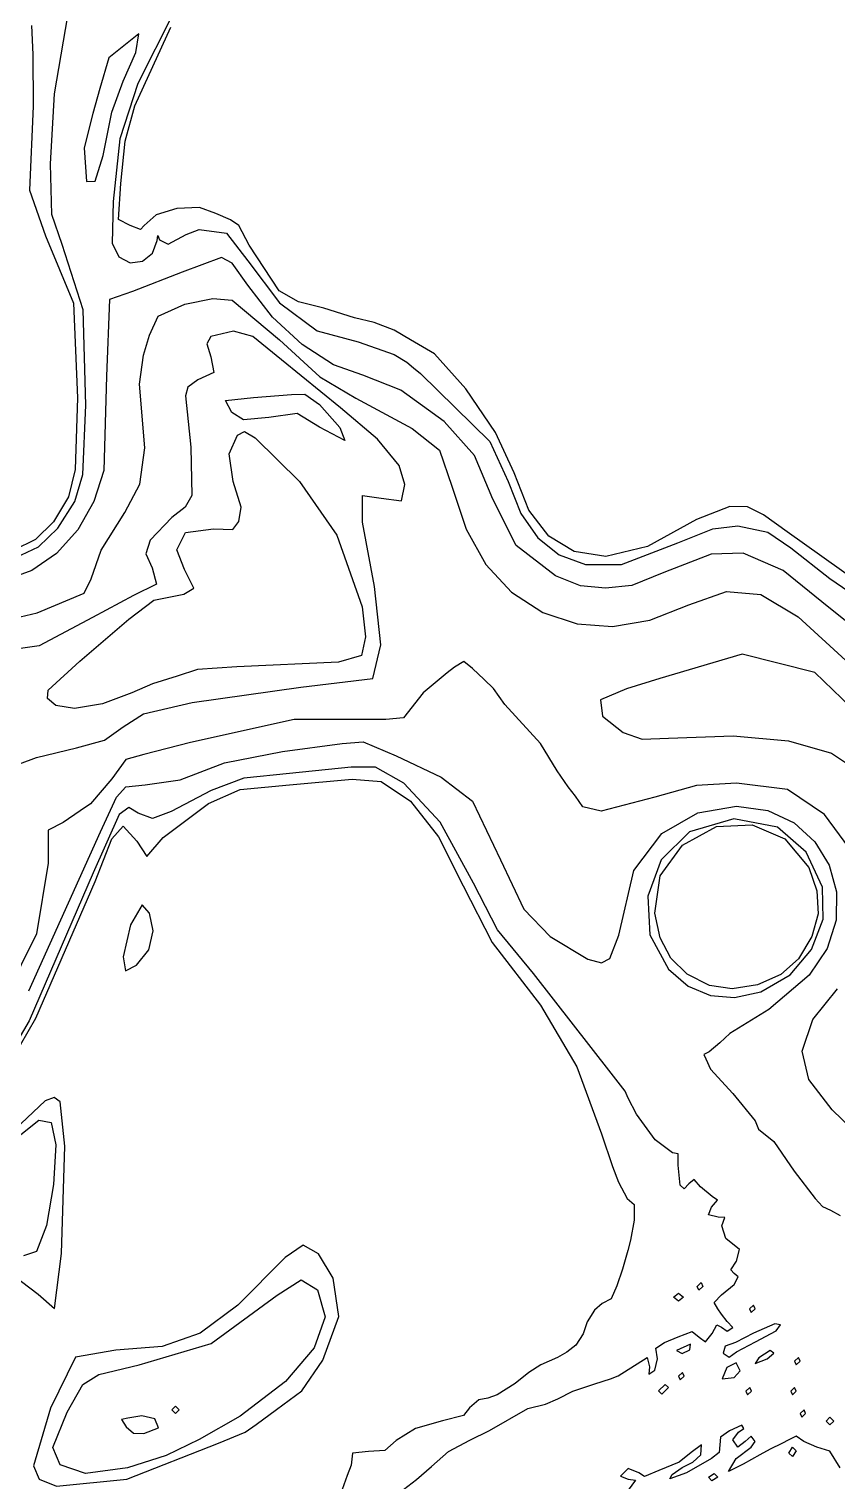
# Model space of a CAD drawing. Extents: x 7 to 148, y 2 to 114.
# Drawn here: x 59.85 to 78.14, y 20.83 to 53.68 of the extents above; entities that cross this region are included whole.
import ezdxf

# ---------------------------------------------------------------- set-up
doc = ezdxf.new("R2010")
doc.units = 0

msp = doc.modelspace()

# ---------------------------------------------------------------- linework, layer by layer
at = {"layer": 'Image'}
for p, q in [((60.422127, 52.215999), (60.720936, 53.974771)), ((63.104545, 54.013572), (62.307823, 52.450765)), ((59.902422, 53.762259), (59.933122, 53.105917)), ((62.329392, 53.574819), (61.656189, 53.02719)), ((62.244029, 51.94022), (63.058165, 53.718967)), ((62.264434, 53.15211), (62.329392, 53.574819)), ((59.933122, 53.105917), (59.937117, 51.93356)), ((61.656189, 53.02719), (61.451288, 52.3357)), ((61.980655, 52.499749), (62.264434, 53.15211)), ((61.451288, 52.3357), (61.286681, 51.770633)), ((61.72006, 51.797017), (61.980655, 52.499749)), ((62.307823, 52.450765), (61.905154, 51.194544)), ((59.937117, 51.93356), (59.856565, 50.034717)), ((60.331568, 50.628888), (60.422127, 52.215999)), ((62.019727, 51.1414), (62.244029, 51.94022)), ((61.286681, 51.770633), (61.091485, 50.988699)), ((61.526118, 50.817679), (61.72006, 51.797017)), ((61.091485, 50.988699), (61.14697, 50.228093)), ((61.905154, 51.194544), (61.751391, 49.774841)), ((61.926762, 50.183227), (62.019727, 51.1414)), ((60.36141, 49.481728), (60.331568, 50.628888)), ((61.341733, 50.233789), (61.526118, 50.817679)), ((61.526118, 50.817679), (61.526118, 50.817679)), ((59.856565, 50.034717), (60.220273, 49.001695)), ((61.14697, 50.228093), (61.341733, 50.233789)), ((61.874804, 49.373299), (61.926762, 50.183227)), ((61.751391, 49.774841), (61.731157, 48.833494)), ((63.194771, 49.619172), (62.720933, 49.474278)), ((63.702636, 49.639328), (63.194771, 49.619172)), ((64.072292, 49.505789), (63.702636, 49.639328)), ((60.599574, 48.80289), (60.36141, 49.481728)), ((62.138545, 49.236912), (61.874804, 49.373299)), ((62.720933, 49.474278), (62.453359, 49.233605)), ((64.404138, 49.360432), (64.072292, 49.505789)), ((64.593019, 49.237321), (64.404138, 49.360432)), ((60.220273, 49.001695), (60.855432, 47.479376)), ((62.368248, 49.143646), (62.138545, 49.236912)), ((62.453359, 49.233605), (62.368248, 49.143646)), ((62.745049, 48.894769), (62.762184, 49.008949)), ((62.762184, 49.008949), (62.79696, 48.912417)), ((62.997331, 48.811952), (63.401045, 49.029907)), ((63.401045, 49.029907), (63.698132, 49.146208)), ((63.698132, 49.146208), (64.314314, 49.059699)), ((64.314314, 49.059699), (64.801441, 48.438506)), ((64.828545, 48.788933), (64.593019, 49.237321)), ((61.073888, 47.327299), (60.599574, 48.80289)), ((61.731157, 48.833494), (61.880304, 48.524721)), ((62.638446, 48.607187), (62.745049, 48.894769)), ((62.79696, 48.912417), (62.997331, 48.811952)), ((65.507438, 47.756307), (64.828545, 48.788933)), ((61.880304, 48.524721), (62.137893, 48.392986)), ((62.137893, 48.392986), (62.413334, 48.4302)), ((62.413334, 48.4302), (62.638446, 48.607187)), ((64.206372, 48.513772), (63.310984, 48.178569)), ((64.444643, 48.381027), (64.206372, 48.513772)), ((64.80097, 47.883467), (64.444643, 48.381027)), ((64.801441, 48.438506), (65.517548, 47.487833)), ((63.310984, 48.178569), (62.187578, 47.738234)), ((62.187578, 47.738234), (61.666646, 47.561906)), ((65.361017, 47.159352), (64.80097, 47.883467)), ((65.946548, 47.503842), (65.507438, 47.756307)), ((60.855432, 47.479376), (60.941249, 45.338747)), ((61.130645, 45.169448), (61.073888, 47.327299)), ((61.666646, 47.561906), (61.601796, 45.822077)), ((62.771713, 47.185484), (63.375717, 47.455821)), ((63.375717, 47.455821), (64.009302, 47.584399)), ((64.009302, 47.584399), (64.447958, 47.541412)), ((64.447958, 47.541412), (65.516013, 46.648047)), ((65.517548, 47.487833), (66.367695, 46.850389)), ((66.523503, 47.36739), (65.946548, 47.503842)), ((67.213509, 47.147341), (66.523503, 47.36739)), ((62.570339, 46.752737), (62.771713, 47.185484)), ((66.032629, 46.538437), (65.361017, 47.159352)), ((67.662028, 47.036372), (67.213509, 47.147341)), ((68.112612, 46.869751), (67.662028, 47.036372)), ((62.43378, 46.297593), (62.570339, 46.752737)), ((63.959696, 46.723839), (63.869211, 46.559529)), ((64.476239, 46.84057), (63.959696, 46.723839)), ((64.910813, 46.726105), (64.476239, 46.84057)), ((65.563067, 46.197816), (64.910813, 46.726105)), ((66.367695, 46.850389), (67.298805, 46.604859)), ((68.479912, 46.651103), (68.112612, 46.869751)), ((69.024105, 46.329262), (68.479912, 46.651103)), ((63.869211, 46.559529), (63.963401, 46.262261)), ((65.516013, 46.648047), (66.427846, 45.807824)), ((66.739236, 46.080652), (66.032629, 46.538437)), ((67.298805, 46.604859), (68.108593, 46.317752)), ((69.735409, 45.541464), (69.024105, 46.329262)), ((62.348346, 45.645632), (62.43378, 46.297593)), ((63.963401, 46.262261), (64.033049, 45.911461)), ((66.894724, 45.107335), (65.563067, 46.197816)), ((67.404271, 45.845924), (66.739236, 46.080652)), ((68.108593, 46.317752), (68.397529, 46.143106)), ((68.397529, 46.143106), (68.549296, 46.016106)), ((68.549296, 46.016106), (68.707149, 45.889106)), ((61.601796, 45.822077), (61.541331, 43.687778)), ((63.669245, 45.740805), (63.437835, 45.579629)), ((64.033049, 45.911461), (63.669245, 45.740805)), ((66.427846, 45.807824), (67.241415, 45.330074)), ((68.265608, 45.50643), (67.404271, 45.845924)), ((68.707149, 45.889106), (70.279095, 44.343595)), ((60.941249, 45.338747), (60.891906, 43.716117)), ((62.464914, 44.204676), (62.348346, 45.645632)), ((63.437835, 45.579629), (63.390846, 45.381109)), ((63.390846, 45.381109), (63.511101, 44.218773)), ((64.294651, 45.272712), (64.92516, 45.344496)), ((64.92516, 45.344496), (65.785917, 45.413307)), ((65.785917, 45.413307), (66.089422, 45.416205)), ((66.089422, 45.416205), (66.420916, 45.184233)), ((69.241199, 44.802845), (68.265608, 45.50643)), ((70.406241, 44.554294), (69.735409, 45.541464)), ((61.061515, 43.597751), (61.130645, 45.169448)), ((64.435742, 45.001861), (64.294651, 45.272712)), ((66.420916, 45.184233), (66.884094, 44.666367)), ((67.73199, 44.396936), (66.894724, 45.107335)), ((67.241415, 45.330074), (68.520428, 44.639082)), ((64.70119, 44.837249), (64.435742, 45.001861)), ((65.278272, 44.887456), (64.70119, 44.837249)), ((65.913629, 44.977829), (65.278272, 44.887456)), ((66.421271, 44.674652), (65.913629, 44.977829)), ((69.933196, 44.033744), (69.241199, 44.802845)), ((64.374206, 44.067935), (64.565277, 44.487044)), ((64.565277, 44.487044), (64.720147, 44.569552)), ((64.720147, 44.569552), (64.96617, 44.430608)), ((64.96617, 44.430608), (65.970325, 43.443421)), ((66.997202, 44.368291), (66.421271, 44.674652)), ((66.421271, 44.674652), (66.421271, 44.674652)), ((66.884094, 44.666367), (66.997202, 44.368291)), ((68.222332, 43.801102), (67.73199, 44.396936)), ((68.520428, 44.639082), (69.141597, 44.147803)), ((70.829012, 43.634338), (70.406241, 44.554294)), ((62.350992, 43.378084), (62.464914, 44.204676)), ((63.511101, 44.218773), (63.531238, 43.127896)), ((64.471014, 43.440806), (64.374206, 44.067935)), ((69.141597, 44.147803), (69.417406, 43.335946)), ((70.348058, 43.038955), (69.933196, 44.033744)), ((70.279095, 44.343595), (70.694366, 43.441203)), ((60.891906, 43.716117), (60.739933, 43.095083)), ((68.352727, 43.377663), (68.222332, 43.801102)), ((60.881877, 42.992036), (61.061515, 43.597751)), ((61.541331, 43.687778), (61.316261, 42.988602)), ((62.013239, 42.741733), (62.350992, 43.378084)), ((64.6507, 42.861544), (64.471014, 43.440806)), ((65.970325, 43.443421), (66.810671, 42.231283)), ((68.280948, 43.004745), (68.352727, 43.377663)), ((70.694366, 43.441203), (70.982003, 42.715193)), ((71.162292, 42.794387), (70.829012, 43.634338)), ((60.739933, 43.095083), (60.40278, 42.530338)), ((63.531238, 43.127896), (63.377981, 42.857908)), ((67.396216, 42.518265), (67.392544, 43.126944)), ((67.392544, 43.126944), (67.82137, 43.061275)), ((67.82137, 43.061275), (68.280948, 43.004745)), ((69.417406, 43.335946), (69.739007, 42.364586)), ((70.87427, 41.992786), (70.348058, 43.038955)), ((60.49981, 42.386504), (60.881877, 42.992036)), ((61.316261, 42.988602), (60.948396, 42.349302)), ((61.481568, 41.889632), (62.013239, 42.741733)), ((63.377981, 42.857908), (63.077122, 42.62979)), ((64.597188, 42.53585), (64.6507, 42.861544)), ((70.982003, 42.715193), (71.363575, 42.165777)), ((71.611532, 42.205518), (71.162292, 42.794387)), ((75.712746, 42.87282), (74.959245, 42.578765)), ((76.107356, 42.871771), (75.712746, 42.87282)), ((76.476335, 42.691279), (76.107356, 42.871771)), ((60.40278, 42.530338), (59.989466, 42.128362)), ((60.058006, 41.965136), (60.49981, 42.386504)), ((63.077122, 42.62979), (62.589207, 42.111689)), ((64.45702, 42.354989), (64.597188, 42.53585)), ((67.668941, 41.063115), (67.396216, 42.518265)), ((74.959245, 42.578765), (73.850536, 41.973689)), ((75.329247, 42.372428), (75.892326, 42.435285)), ((75.892326, 42.435285), (76.569659, 42.293614)), ((77.005819, 42.306327), (76.476335, 42.691279)), ((59.989466, 42.128362), (59.498383, 41.888014)), ((60.948396, 42.349302), (60.469789, 41.814344)), ((62.589207, 42.111689), (62.491316, 41.807985)), ((63.188989, 41.892619), (63.385911, 42.29168)), ((63.385911, 42.29168), (64.019765, 42.374073)), ((64.019765, 42.374073), (64.45702, 42.354989)), ((66.810671, 42.231283), (67.385614, 40.603694)), ((69.739007, 42.364586), (70.189494, 41.565632)), ((71.363575, 42.165777), (71.847208, 41.784209)), ((72.187331, 41.85805), (71.611532, 42.205518)), ((73.258853, 41.561401), (74.5327, 42.053012)), ((74.5327, 42.053012), (75.329247, 42.372428)), ((76.569659, 42.293614), (77.088903, 41.939588)), ((78.630551, 41.145728), (77.005819, 42.306327)), ((59.543559, 41.718922), (60.058006, 41.965136)), ((60.469789, 41.814344), (59.912492, 41.428192)), ((61.25406, 41.239176), (61.481568, 41.889632)), ((62.491316, 41.807985), (62.6319, 41.487882)), ((63.363527, 41.448906), (63.188989, 41.892619)), ((71.763056, 41.306783), (70.87427, 41.992786)), ((71.847208, 41.784209), (72.441029, 41.561745)), ((72.900289, 41.742302), (72.187331, 41.85805)), ((73.850536, 41.973689), (72.900289, 41.742302)), ((75.288046, 41.796843), (74.214526, 41.383398)), ((76.009394, 41.819232), (75.288046, 41.796843)), ((76.920284, 41.427651), (76.009394, 41.819232)), ((77.088903, 41.939588), (77.977902, 41.249786)), ((59.912492, 41.428192), (59.453946, 41.258606)), ((62.6319, 41.487882), (62.732713, 41.119946)), ((63.578767, 41.028339), (63.363527, 41.448906)), ((70.189494, 41.565632), (70.769588, 40.938086)), ((72.441029, 41.561745), (73.258853, 41.561401)), ((77.79498, 40.718763), (76.920284, 41.427651)), ((61.093628, 40.914231), (61.25406, 41.239176)), ((62.732713, 41.119946), (62.214348, 40.861167)), ((72.328491, 41.081107), (71.763056, 41.306783)), ((72.892826, 41.028253), (72.328491, 41.081107)), ((73.491147, 41.091184), (72.892826, 41.028253)), ((74.214526, 41.383398), (73.491147, 41.091184)), ((77.977902, 41.249786), (78.884559, 40.623997)), ((60.029652, 40.469424), (61.093628, 40.914231)), ((62.214348, 40.861167), (61.283016, 40.367714)), ((62.102115, 40.328606), (62.672445, 40.753061)), ((62.672445, 40.753061), (63.351754, 40.893311)), ((63.351754, 40.893311), (63.578767, 41.028339)), ((67.813608, 39.748494), (67.668941, 41.063115)), ((70.769588, 40.938086), (71.480011, 40.48095)), ((74.779728, 40.652477), (75.636165, 40.956143)), ((75.636165, 40.956143), (76.410799, 40.884349)), ((76.410799, 40.884349), (77.259758, 40.381871)), ((58.719418, 40.15899), (60.029652, 40.469424)), ((67.385614, 40.603694), (67.464325, 39.930045)), ((71.480011, 40.48095), (72.251497, 40.219997)), ((73.899669, 40.305672), (74.779728, 40.652477)), ((78.824557, 39.885837), (77.79498, 40.718763)), ((61.283016, 40.367714), (60.072616, 39.724955)), ((60.997475, 39.380097), (62.102115, 40.328606)), ((72.251497, 40.219997), (73.057487, 40.161541)), ((73.057487, 40.161541), (73.899669, 40.305672)), ((77.259758, 40.381871), (78.339169, 39.393488)), ((67.464325, 39.930045), (67.371216, 39.508409)), ((60.072616, 39.724955), (58.716251, 39.532381)), ((67.371216, 39.508409), (66.853076, 39.352362)), ((67.630947, 38.984167), (67.813608, 39.748494)), ((75.988238, 39.538495), (74.125573, 38.984093)), ((77.636883, 39.117043), (75.988238, 39.538495)), ((60.282133, 38.722423), (60.997475, 39.380097)), ((63.66226, 39.187312), (63.197017, 39.038436)), ((64.550428, 39.249599), (63.66226, 39.187312)), ((66.853076, 39.352362), (64.550428, 39.249599)), ((69.314388, 39.115784), (68.767611, 38.659058)), ((69.480499, 39.242784), (69.314388, 39.115784)), ((69.687606, 39.365439), (69.480499, 39.242784)), ((69.888036, 39.213299), (69.687606, 39.365439)), ((70.147742, 38.961117), (69.888036, 39.213299)), ((78.907795, 37.888119), (77.636883, 39.117043)), ((62.639835, 38.861784), (62.172915, 38.662924)), ((63.197017, 39.038436), (62.639835, 38.861784)), ((63.542253, 38.441145), (65.997584, 38.789307)), ((65.997584, 38.789307), (67.630947, 38.984167)), ((70.357782, 38.757827), (70.147742, 38.961117)), ((74.125573, 38.984093), (73.369414, 38.751281)), ((60.266503, 38.528763), (60.282133, 38.722423)), ((60.451924, 38.375544), (60.266503, 38.528763)), ((62.172915, 38.662924), (61.510253, 38.408403)), ((62.437029, 38.184952), (63.542253, 38.441145)), ((68.767611, 38.659058), (68.325784, 38.093843)), ((70.616044, 38.396179), (70.357782, 38.757827)), ((73.369414, 38.751281), (72.780658, 38.502094)), ((72.780658, 38.502094), (72.824885, 38.133032)), ((60.875254, 38.309023), (60.451921, 38.375544)), ((60.451921, 38.375544), (60.451924, 38.375544)), ((61.510253, 38.408403), (60.875254, 38.309023)), ((61.975922, 37.888119), (62.437029, 38.184952)), ((71.426857, 37.510111), (70.616044, 38.396179)), ((72.824885, 38.133032), (73.296688, 37.761307)), ((61.554211, 37.591786), (61.975922, 37.888119)), ((65.851597, 38.054058), (63.49979, 37.532506)), ((67.923618, 38.058434), (65.851597, 38.054058)), ((68.325784, 38.093843), (67.923618, 38.058434)), ((60.921895, 37.416815), (61.554211, 37.591786)), ((63.49979, 37.532506), (62.443482, 37.2665)), ((65.583183, 37.332037), (66.933255, 37.513475)), ((66.933255, 37.513475), (67.409931, 37.549817)), ((67.409931, 37.549817), (68.16092, 37.231837)), ((71.79982, 36.898393), (71.426857, 37.510111)), ((73.296688, 37.761307), (73.722716, 37.612776)), ((73.722716, 37.612776), (74.325288, 37.631637)), ((74.325288, 37.631637), (75.789665, 37.688623)), ((75.789665, 37.688623), (77.036008, 37.572522)), ((77.036008, 37.572522), (78.012856, 37.292503)), ((59.632332, 37.05191), (60.014663, 37.193356)), ((60.014663, 37.193356), (60.921895, 37.416815)), ((62.038818, 37.14873), (61.719938, 36.71105)), ((62.443482, 37.2665), (62.038818, 37.14873)), ((64.270851, 37.073997), (65.583183, 37.332037)), ((68.16092, 37.231837), (69.172569, 36.75137)), ((78.012856, 37.292503), (78.668749, 36.857735)), ((63.266912, 36.694977), (64.270851, 37.073997)), ((65.743568, 36.835814), (64.707182, 36.72801)), ((67.140566, 36.98056), (65.743568, 36.835814)), ((67.689244, 36.97687), (67.140566, 36.98056)), ((68.32748, 36.61697), (67.689244, 36.97687)), ((72.053002, 36.532856), (71.79982, 36.898393)), ((61.719938, 36.71105), (61.239744, 36.145485)), ((61.825446, 36.300618), (62.037032, 36.535552)), ((62.037032, 36.535552), (62.477561, 36.575785)), ((62.477561, 36.575785), (63.266912, 36.694977)), ((63.905976, 36.158606), (64.627419, 36.473403)), ((64.707182, 36.72801), (63.96557, 36.448023)), ((64.627419, 36.473403), (65.743592, 36.581849)), ((65.743592, 36.581849), (67.160574, 36.709275)), ((67.160574, 36.709275), (67.816547, 36.652929)), ((67.816547, 36.652929), (68.480751, 36.205356)), ((69.150048, 35.73364), (68.32748, 36.61697)), ((69.172569, 36.75137), (69.88383, 36.207939)), ((72.220446, 36.319062), (72.053002, 36.532856)), ((74.960131, 36.563417), (74.010191, 36.299084)), ((75.861108, 36.616583), (74.960131, 36.563417)), ((77.017322, 36.475863), (75.861108, 36.616583)), ((77.8565, 35.907953), (77.017322, 36.475863)), ((61.239744, 36.145485), (61.005045, 35.987844)), ((61.465981, 35.517453), (61.825446, 36.300618)), ((62.882643, 35.383489), (63.905976, 36.158606)), ((63.96557, 36.448023), (63.063501, 35.972144)), ((68.480751, 36.205356), (69.113503, 35.404743)), ((69.88383, 36.207939), (70.522101, 34.882453)), ((72.383128, 36.077727), (72.220446, 36.319062)), ((74.010191, 36.299084), (72.798126, 35.983121)), ((61.005045, 35.987844), (60.615383, 35.726193)), ((61.885102, 35.907359), (61.301635, 34.586134)), ((62.105387, 36.066731), (61.885102, 35.907359)), ((62.314572, 35.940799), (62.105387, 36.066731)), ((62.641451, 35.81984), (62.314572, 35.940799)), ((63.063501, 35.972144), (62.641451, 35.81984)), ((72.798126, 35.983121), (72.383128, 36.077727)), ((74.168396, 35.475532), (74.984467, 35.946675)), ((75.798175, 35.809881), (74.796897, 35.514225)), ((74.984467, 35.946675), (75.861227, 36.098921)), ((76.79257, 35.619082), (75.798175, 35.809881)), ((75.861227, 36.098921), (76.571698, 35.997115)), ((76.571698, 35.997115), (77.168915, 35.715688)), ((78.53438, 34.988143), (77.8565, 35.907953)), ((59.838216, 31.918867), (61.465981, 35.517453)), ((60.615383, 35.726193), (60.282591, 35.556349)), ((60.282591, 35.556349), (60.282591, 34.804989)), ((61.723397, 35.354369), (61.976679, 35.644455)), ((61.976679, 35.644455), (62.284894, 35.301889)), ((69.908615, 34.356544), (69.150048, 35.73364)), ((74.796897, 35.514225), (74.158007, 34.879845)), ((74.64318, 35.211891), (75.408844, 35.633868)), ((75.408844, 35.633868), (76.21991, 35.676139)), ((76.21991, 35.676139), (76.956767, 35.359875)), ((77.440667, 35.057888), (76.79257, 35.619082)), ((77.168915, 35.715688), (77.637405, 35.290626)), ((61.341965, 34.38963), (61.723397, 35.354369)), ((62.284894, 35.301889), (62.511594, 34.959323)), ((62.511594, 34.959323), (62.882643, 35.383489)), ((69.113503, 35.404743), (69.675121, 34.289282)), ((73.536101, 34.639857), (74.168396, 35.475532)), ((74.13159, 34.518636), (74.64318, 35.211891)), ((76.956767, 35.359875), (77.499803, 34.706249)), ((77.637405, 35.290626), (77.961695, 34.757915)), ((70.522101, 34.882453), (71.051054, 33.76369)), ((74.158007, 34.879845), (73.851234, 34.057059)), ((77.812286, 34.263919), (77.440667, 35.057888)), ((61.301635, 34.586134), (59.849229, 31.241793)), ((60.282591, 34.804989), (60.018043, 33.204629)), ((73.196323, 33.177721), (73.536101, 34.639857)), ((74.01516, 33.678148), (74.13159, 34.518636)), ((77.499803, 34.706249), (77.684246, 34.178256)), ((77.961695, 34.757915), (78.126312, 34.153543)), ((59.997157, 31.29632), (61.341965, 34.38963)), ((69.675121, 34.289282), (70.332957, 33.011293)), ((70.451133, 33.300825), (69.908615, 34.356544)), ((77.684246, 34.178256), (77.706984, 33.65867)), ((77.822865, 33.538261), (77.812286, 34.263919)), ((62.406703, 33.866457), (62.143137, 33.408475)), ((62.574084, 33.676148), (62.406703, 33.866457)), ((73.851234, 34.057059), (73.898203, 33.186776)), ((78.126312, 34.153543), (78.115783, 33.513494)), ((62.653254, 33.273791), (62.574084, 33.676148)), ((71.051054, 33.76369), (71.642475, 33.149144)), ((74.130733, 33.114797), (74.01516, 33.678148)), ((77.562778, 32.851024), (77.822865, 33.538261)), ((77.706984, 33.65867), (77.567968, 33.147049)), ((78.115783, 33.513494), (77.914636, 32.873756)), ((60.018043, 33.204629), (59.312002, 31.792127)), ((62.143137, 33.408475), (61.975922, 32.686597)), ((62.560251, 32.846729), (62.653254, 33.273791)), ((71.26836, 32.30837), (70.451133, 33.300825)), ((73.898203, 33.186776), (74.320537, 32.409907)), ((70.332957, 33.011293), (71.426946, 31.594303)), ((71.642475, 33.149144), (72.497054, 32.630855)), ((72.992256, 32.647576), (73.196323, 33.177721)), ((74.373796, 32.654307), (74.130733, 33.114797)), ((77.567968, 33.147049), (77.267147, 32.642949)), ((77.914636, 32.873756), (77.507396, 32.270315)), ((61.975922, 32.686597), (62.030414, 32.366909)), ((62.280991, 32.496949), (62.560251, 32.846729)), ((72.497054, 32.630855), (72.808577, 32.552534)), ((72.808577, 32.552534), (72.992256, 32.647576)), ((74.745559, 32.295065), (74.373796, 32.654307)), ((77.267147, 32.642949), (76.865712, 32.290351)), ((77.077266, 32.278641), (77.562778, 32.851024)), ((62.030414, 32.366909), (62.280991, 32.496949)), ((62.280991, 32.496949), (62.280991, 32.496949)), ((73.025569, 30.056473), (71.26836, 32.30837)), ((74.320537, 32.409907), (74.770733, 32.025681)), ((75.247233, 32.035458), (74.745559, 32.295065)), ((76.865712, 32.290351), (76.334327, 32.053247)), ((76.41157, 31.897542), (77.077266, 32.278641)), ((77.507396, 32.270315), (76.594997, 31.495852)), ((74.770733, 32.025681), (75.271552, 31.811661)), ((75.764373, 31.959122), (75.247233, 32.035458)), ((75.247233, 32.035458), (75.247233, 32.035458)), ((76.334327, 32.053247), (75.764373, 31.959122)), ((75.819622, 31.768672), (76.41157, 31.897542)), ((76.41157, 31.897542), (76.41157, 31.897542)), ((77.59015, 31.267757), (78.146645, 31.96146)), ((71.426946, 31.594303), (72.250426, 30.196165)), ((75.271552, 31.811661), (75.819622, 31.768672)), ((59.849229, 31.241793), (58.340094, 28.672407)), ((58.544651, 28.783498), (59.997157, 31.29632)), ((76.594997, 31.495852), (75.707285, 30.950358)), ((77.351476, 30.550636), (77.59015, 31.267757)), ((75.707285, 30.950358), (75.481754, 30.738615)), ((75.481754, 30.738615), (75.246051, 30.534053)), ((75.246051, 30.534053), (75.11875, 30.474062)), ((75.11875, 30.474062), (75.164189, 30.380978)), ((75.164189, 30.380978), (75.273318, 30.145373)), ((77.498964, 29.910703), (77.351476, 30.550636)), ((72.250426, 30.196165), (72.805706, 28.678273)), ((73.342392, 29.647253), (73.025569, 30.056473)), ((75.273318, 30.145373), (75.781318, 29.591405)), ((78.030223, 29.224174), (77.498964, 29.910703)), ((73.405892, 29.490141), (73.342392, 29.647253)), ((75.781318, 29.591405), (76.28456, 28.977572)), ((60.210574, 29.425035), (58.773794, 28.076184)), ((60.41619, 29.50037), (60.210574, 29.425035)), ((60.54924, 29.406382), (60.41619, 29.50037)), ((60.655343, 28.400858), (60.54924, 29.406382)), ((73.596391, 29.12323), (73.405892, 29.490141)), ((59.433293, 28.487771), (60.065732, 28.992094)), ((60.065732, 28.992094), (60.350324, 28.938863)), ((60.350324, 28.938863), (60.44984, 28.432261)), ((74.01955, 28.547389), (73.596391, 29.12323)), ((76.28456, 28.977572), (76.356863, 28.786474)), ((78.707077, 28.565315), (78.030223, 29.224174)), ((72.805706, 28.678273), (73.05502, 27.94496)), ((76.356863, 28.786474), (76.706599, 28.511291)), ((60.44984, 28.432261), (60.399935, 27.533038)), ((60.580434, 25.971301), (60.655343, 28.400858)), ((74.414739, 28.252075), (74.01955, 28.547389)), ((76.706599, 28.511291), (77.165243, 27.833298)), ((73.05502, 27.94496), (73.191458, 27.587485)), ((74.54345, 28.232761), (74.414739, 28.252075)), ((74.538439, 27.969027), (74.54345, 28.232761)), ((74.584405, 27.516889), (74.538439, 27.969027)), ((74.902809, 27.650115), (74.783872, 27.547117)), ((75.043166, 27.483207), (74.902809, 27.650115)), ((77.165243, 27.833298), (77.644204, 27.218563)), ((60.399935, 27.533038), (60.242297, 26.607707)), ((73.191458, 27.587485), (73.387318, 27.220132)), ((74.674425, 27.439842), (74.584405, 27.516889)), ((74.783872, 27.547117), (74.674425, 27.439842)), ((75.312839, 27.262476), (75.043166, 27.483207)), ((73.387318, 27.220132), (73.542003, 27.081136)), ((73.542003, 27.081136), (73.548028, 26.731733)), ((75.224882, 26.848028), (75.299002, 27.023833)), ((75.299002, 27.023833), (75.433468, 27.179433)), ((75.433468, 27.179433), (75.312839, 27.262476)), ((77.644204, 27.218563), (77.808558, 27.035231)), ((77.808558, 27.035231), (77.987249, 26.950789)), ((77.987249, 26.950789), (78.20879, 26.833667)), ((73.548028, 26.731733), (73.460793, 26.273124)), ((75.445014, 26.799072), (75.224882, 26.848028)), ((75.597576, 26.788506), (75.445014, 26.799072)), ((75.532575, 26.59846), (75.597576, 26.788506)), ((60.242297, 26.607707), (60.018614, 26.022778)), ((75.622636, 26.314339), (75.532575, 26.59846)), ((75.930797, 26.066831), (75.622636, 26.314339)), ((60.018614, 26.022778), (59.717858, 25.924334)), ((60.419084, 24.729639), (60.580434, 25.971303)), ((60.580434, 25.971303), (60.580434, 25.971301)), ((66.052238, 26.1618), (65.641333, 25.886634)), ((66.398697, 25.962868), (66.052238, 26.1618)), ((66.730518, 25.415703), (66.398697, 25.962868)), ((73.405394, 26.041857), (73.278394, 25.622956)), ((73.460793, 26.273124), (73.405394, 26.041857)), ((75.860971, 25.799724), (75.930797, 26.066831)), ((65.641333, 25.886634), (64.575798, 24.805957)), ((75.735322, 25.601254), (75.860971, 25.799724)), ((59.330526, 25.605292), (60.054346, 25.052354)), ((65.46479, 25.030962), (66.004085, 25.380761)), ((66.004085, 25.380761), (66.372818, 25.153898)), ((66.858254, 24.549286), (66.730518, 25.415703)), ((73.278394, 25.622956), (73.149222, 25.241956)), ((74.972239, 25.230468), (75.061901, 25.315135)), ((75.061901, 25.315135), (75.099239, 25.230468)), ((75.809379, 25.518745), (75.735322, 25.601254)), ((75.897009, 25.444896), (75.809379, 25.518745)), ((75.811761, 25.27382), (75.897009, 25.444896)), ((60.054346, 25.052354), (60.419084, 24.729639)), ((63.967003, 23.937849), (65.46479, 25.030962)), ((66.372818, 25.153898), (66.548636, 24.542516)), ((73.149222, 25.241956), (73.022561, 24.944843)), ((74.438133, 24.982818), (74.548906, 25.073835)), ((74.548906, 24.891802), (74.438133, 24.982818)), ((74.438133, 24.982818), (74.438133, 24.982818)), ((74.548906, 25.073835), (74.659676, 24.982818)), ((74.659676, 24.982818), (74.548906, 24.891802)), ((75.009574, 25.145802), (74.972239, 25.230468)), ((74.972239, 25.230468), (74.972239, 25.230468)), ((75.099239, 25.230468), (75.009574, 25.145802)), ((75.356929, 24.862615), (75.518613, 25.035584)), ((75.518613, 25.035584), (75.811761, 25.27382)), ((64.575798, 24.805957), (63.716955, 24.169891)), ((72.648981, 24.693455), (72.479806, 24.429364)), ((72.818724, 24.846085), (72.648981, 24.693455)), ((73.022561, 24.944843), (72.818724, 24.846085)), ((75.437889, 24.722479), (75.356929, 24.862615)), ((75.522556, 24.604539), (75.437889, 24.722479)), ((76.247233, 24.807135), (76.157571, 24.722469)), ((76.157571, 24.722469), (76.194906, 24.637802)), ((76.194906, 24.637802), (76.284571, 24.722469)), ((76.284571, 24.722469), (76.247233, 24.807135)), ((76.284571, 24.722469), (76.284571, 24.722469)), ((66.548636, 24.542516), (66.302175, 23.838975)), ((66.499074, 23.562214), (66.858254, 24.549286)), ((72.479806, 24.429364), (72.389917, 24.159214)), ((75.311246, 24.166596), (75.41708, 24.362768)), ((75.41708, 24.362768), (75.522556, 24.306203)), ((75.649555, 24.437862), (75.522556, 24.604539)), ((75.776555, 24.301806), (75.649555, 24.437862)), ((76.73284, 24.383803), (76.250291, 24.172136)), ((76.857543, 24.360793), (76.73284, 24.383803)), ((76.761995, 24.227463), (76.857543, 24.360793)), ((63.716955, 24.169891), (62.86246, 23.867619)), ((72.389917, 24.159214), (72.226439, 23.901867)), ((74.228732, 23.963163), (74.543905, 24.090163)), ((74.543905, 24.090163), (74.860292, 24.209871)), ((74.860292, 24.209871), (75.014556, 24.081273)), ((75.014556, 24.081273), (75.162723, 23.976824)), ((75.162723, 23.976824), (75.311246, 24.166596)), ((75.522556, 24.306203), (75.649555, 24.21448)), ((75.649555, 24.21448), (75.776555, 24.301806)), ((76.250291, 24.172136), (75.836311, 23.959173)), ((76.293249, 23.973074), (76.761995, 24.227463)), ((61.809968, 23.788321), (60.896407, 23.626569)), ((62.86246, 23.867619), (61.809968, 23.788321)), ((62.335824, 23.455524), (63.967003, 23.937849)), ((66.302175, 23.838975), (65.655001, 23.078603)), ((72.017431, 23.740461), (71.811327, 23.621804)), ((72.226439, 23.901867), (72.017431, 23.740461)), ((74.03355, 23.832268), (74.228732, 23.963163)), ((74.073453, 23.591244), (74.03355, 23.832268)), ((74.823506, 23.925764), (74.506578, 23.78208)), ((74.506578, 23.78208), (74.631155, 23.708694)), ((74.631155, 23.708694), (74.806393, 23.796764)), ((74.806388, 23.79677), (74.823506, 23.925764)), ((74.806393, 23.796764), (74.806388, 23.79677)), ((75.609059, 23.873661), (75.559055, 23.715937)), ((75.559055, 23.715937), (75.692921, 23.627489)), ((75.836311, 23.959173), (75.609059, 23.873661)), ((75.692921, 23.627489), (75.860915, 23.748414)), ((75.860915, 23.748414), (76.293249, 23.973074)), ((75.860915, 23.748414), (75.860915, 23.748414)), ((76.62431, 23.779737), (76.369237, 23.613665)), ((76.559737, 23.589292), (76.707903, 23.716347)), ((76.707903, 23.716347), (76.62431, 23.779737)), ((60.896407, 23.626569), (60.335202, 22.476884)), ((61.429079, 23.237637), (62.335824, 23.455524)), ((66.019809, 22.867939), (66.499074, 23.562214)), ((71.435481, 23.45247), (71.163551, 23.283137)), ((71.811327, 23.621804), (71.435481, 23.45247)), ((73.185901, 23.207869), (73.836114, 23.621804)), ((73.836114, 23.621804), (73.892592, 23.407118)), ((73.892592, 23.407118), (73.879888, 23.24337)), ((73.879888, 23.24337), (74.009421, 23.335305)), ((74.009421, 23.335305), (74.073453, 23.591244)), ((75.646629, 23.39745), (75.540004, 23.138451)), ((75.855605, 23.498286), (75.646629, 23.39745)), ((75.941473, 23.322612), (75.855605, 23.498286)), ((76.369237, 23.613665), (76.284571, 23.488493)), ((76.284571, 23.488493), (76.559737, 23.589292)), ((76.559737, 23.589292), (76.559737, 23.589292)), ((77.263231, 23.621804), (77.173569, 23.537137)), ((77.173569, 23.537137), (77.210905, 23.45247)), ((77.210905, 23.45247), (77.300569, 23.537137)), ((77.300569, 23.537137), (77.263231, 23.621804)), ((77.300569, 23.537137), (77.300569, 23.537137)), ((60.71198, 22.38669), (61.060975, 23.007925)), ((61.060975, 23.007925), (61.429079, 23.237637)), ((65.655001, 23.078603), (64.628679, 22.29673)), ((70.852893, 23.029138), (70.44107, 22.775138)), ((71.163551, 23.283137), (70.852893, 23.029138)), ((72.154213, 22.859804), (72.657029, 23.024751)), ((72.657029, 23.024751), (73.010586, 23.138815)), ((73.010586, 23.138815), (73.185901, 23.207869)), ((74.247281, 23.013263), (74.099115, 22.865096)), ((74.321365, 22.939179), (74.247281, 23.013263)), ((74.638568, 23.283137), (74.548906, 23.198471)), ((74.548906, 23.198471), (74.586241, 23.113804)), ((74.586241, 23.113804), (74.675906, 23.198471)), ((74.675906, 23.198471), (74.638568, 23.283137)), ((74.675906, 23.198471), (74.675906, 23.198471)), ((75.540004, 23.138451), (75.81198, 23.165197)), ((75.81198, 23.165197), (75.941473, 23.322612)), ((75.81198, 23.165197), (75.81198, 23.165197)), ((65.447251, 22.443298), (66.019809, 22.867939)), ((70.23583, 22.698419), (70.030106, 22.6631)), ((70.44107, 22.775138), (70.23583, 22.698419)), ((71.535509, 22.565922), (71.81402, 22.685899)), ((71.81402, 22.685899), (72.154213, 22.859804)), ((74.099115, 22.865096), (74.173198, 22.791013)), ((74.173198, 22.791013), (74.321365, 22.939179)), ((74.321365, 22.939179), (74.321365, 22.939179)), ((76.162566, 22.944471), (76.072904, 22.859804)), ((76.072904, 22.859804), (76.110239, 22.775138)), ((76.110239, 22.775138), (76.199904, 22.859804)), ((76.199904, 22.859804), (76.162566, 22.944471)), ((76.199904, 22.859804), (76.199904, 22.859804)), ((77.178565, 22.944471), (77.088903, 22.859804)), ((77.088903, 22.859804), (77.126238, 22.775138)), ((77.126238, 22.775138), (77.215903, 22.859804)), ((77.215903, 22.859804), (77.178565, 22.944471)), ((77.215903, 22.859804), (77.215903, 22.859804)), ((60.335202, 22.476884), (59.943924, 21.172985)), ((60.388659, 21.584126), (60.71198, 22.38669)), ((63.161254, 22.521138), (63.076587, 22.436472)), ((63.076587, 22.436472), (63.161254, 22.351805)), ((63.24592, 22.436472), (63.161254, 22.521138)), ((63.161254, 22.351805), (63.24592, 22.436472)), ((63.24592, 22.436472), (63.24592, 22.436472)), ((64.989628, 22.106814), (65.447251, 22.443298)), ((69.816043, 22.482358), (69.679079, 22.310403)), ((70.030106, 22.6631), (69.816043, 22.482358)), ((70.273229, 21.970935), (71.136915, 22.465687)), ((71.136915, 22.465687), (71.535509, 22.565922)), ((77.390231, 22.436472), (77.300569, 22.351805)), ((77.300569, 22.351805), (77.337905, 22.267139)), ((77.337905, 22.267139), (77.427569, 22.351805)), ((77.427569, 22.351805), (77.390231, 22.436472)), ((77.427569, 22.351805), (77.427569, 22.351805)), ((62.084697, 22.244347), (61.942789, 22.221457)), ((61.942789, 22.221457), (62.042364, 22.053681)), ((62.042364, 22.053681), (62.210015, 21.908267)), ((62.401684, 22.297687), (62.084697, 22.244347)), ((62.697604, 22.233009), (62.401684, 22.297687)), ((62.441588, 21.904684), (62.780254, 22.030035)), ((62.780254, 22.030035), (62.697604, 22.233009)), ((62.780254, 22.030035), (62.780254, 22.030035)), ((64.628679, 22.29673), (63.697347, 21.764103)), ((64.735628, 21.929679), (64.989628, 22.106814)), ((68.59649, 22.013139), (68.153694, 21.741362)), ((69.205134, 22.186867), (68.59649, 22.013139)), ((69.679079, 22.310403), (69.205134, 22.186867)), ((75.985732, 22.089036), (75.704824, 21.964572)), ((75.903534, 21.928464), (76.030534, 22.013131)), ((76.030534, 22.013131), (75.985732, 22.089036)), ((77.977902, 22.267139), (77.893235, 22.182472)), ((77.893235, 22.182472), (77.977902, 22.097805)), ((78.062568, 22.182472), (77.977902, 22.267139)), ((77.977902, 22.097805), (78.062568, 22.182472)), ((78.062568, 22.182472), (78.062568, 22.182472)), ((62.210015, 21.908267), (62.441588, 21.904684)), ((63.697347, 21.764103), (62.949587, 21.401386)), ((64.134919, 21.681434), (64.735628, 21.929679)), ((68.153694, 21.741362), (67.899628, 21.517968)), ((69.339269, 21.493863), (69.822517, 21.752408)), ((69.822517, 21.752408), (70.273229, 21.970935)), ((75.501376, 21.820162), (75.485077, 21.64285)), ((75.704824, 21.964572), (75.501376, 21.820162)), ((75.776534, 21.759131), (75.903534, 21.928464)), ((75.892006, 21.594105), (75.776534, 21.759131)), ((76.061151, 21.716798), (75.892006, 21.594105)), ((76.197208, 21.843798), (76.061151, 21.716798)), ((76.193353, 21.589798), (76.284534, 21.716798)), ((76.284534, 21.716798), (76.197208, 21.843798)), ((77.046533, 21.759131), (76.887566, 21.674465)), ((77.215866, 21.843798), (77.046533, 21.759131)), ((77.385199, 21.716798), (77.215866, 21.843798)), ((77.681532, 21.589798), (77.385199, 21.716798)), ((60.551349, 21.193098), (60.388659, 21.584126)), ((62.060588, 20.86792), (64.134919, 21.681434)), ((62.949587, 21.401386), (62.073038, 21.121652)), ((67.172384, 21.45913), (67.135711, 21.181359)), ((67.533697, 21.493755), (67.172384, 21.45913)), ((67.899628, 21.517968), (67.533697, 21.493755)), ((68.956323, 21.152064), (69.339269, 21.493863)), ((74.836196, 21.470646), (74.56404, 21.251132)), ((75.070862, 21.646361), (74.836196, 21.470646)), ((74.875783, 21.251132), (75.052254, 21.417093)), ((75.052254, 21.417093), (75.070862, 21.646361)), ((75.47271, 21.468513), (75.294628, 21.333497)), ((75.485077, 21.64285), (75.47271, 21.468513)), ((75.85265, 21.337735), (76.193353, 21.589798)), ((76.392221, 21.420465), (76.014421, 21.208232)), ((76.6232, 21.547465), (76.392221, 21.420465)), ((76.887566, 21.674465), (76.6232, 21.547465)), ((77.04657, 21.457811), (77.131236, 21.589806)), ((77.131236, 21.37814), (77.04657, 21.457811)), ((77.04657, 21.457811), (77.04657, 21.457811)), ((77.131236, 21.589806), (77.215903, 21.510137)), ((77.215903, 21.510137), (77.131236, 21.37814)), ((77.977865, 21.50061), (77.681532, 21.589798)), ((78.206335, 21.125087), (77.977865, 21.50061)), ((59.943924, 21.172985), (60.075024, 20.864191)), ((61.12288, 20.99714), (60.551349, 21.193098)), ((60.551349, 21.193098), (60.551349, 21.193098)), ((62.073038, 21.121652), (61.12288, 20.99714)), ((67.135711, 21.181359), (67.049444, 20.947002)), ((68.614071, 20.861277), (68.956323, 21.152064)), ((73.40994, 21.10618), (73.236537, 20.93922)), ((73.652721, 21.012915), (73.40994, 21.10618)), ((74.106293, 21.063122), (73.777928, 20.927453)), ((74.56404, 21.251132), (74.106293, 21.063122)), ((74.402213, 20.973949), (74.628998, 21.131691)), ((74.628998, 21.131691), (74.875783, 21.251132)), ((75.294628, 21.333497), (74.731368, 21.014108)), ((75.683761, 21.044477), (75.85265, 21.337735)), ((76.014421, 21.208232), (75.683761, 21.044477)), ((60.075024, 20.864191), (60.469912, 20.710645)), ((60.469912, 20.710645), (62.060588, 20.86792)), ((62.060588, 20.86792), (62.060588, 20.86792)), ((67.049444, 20.947002), (66.938457, 20.635783)), ((68.325655, 20.636172), (68.614071, 20.861277)), ((73.236537, 20.93922), (73.40587, 20.870132)), ((73.40587, 20.870132), (73.575204, 20.846637)), ((73.575204, 20.846637), (73.40587, 20.616143)), ((73.777928, 20.927453), (73.652721, 21.012915)), ((74.731368, 21.014108), (74.350368, 20.875612)), ((74.350368, 20.875612), (74.402213, 20.973949)), ((75.226239, 20.912474), (75.358234, 20.99714)), ((75.305907, 20.827807), (75.226239, 20.912474)), ((75.226239, 20.912474), (75.226239, 20.912474)), ((75.437905, 20.912474), (75.305907, 20.827807)), ((75.358234, 20.99714), (75.437905, 20.912474))]:
    msp.add_line(p, q, dxfattribs=at)

doc.saveas('drawing.dxf')
